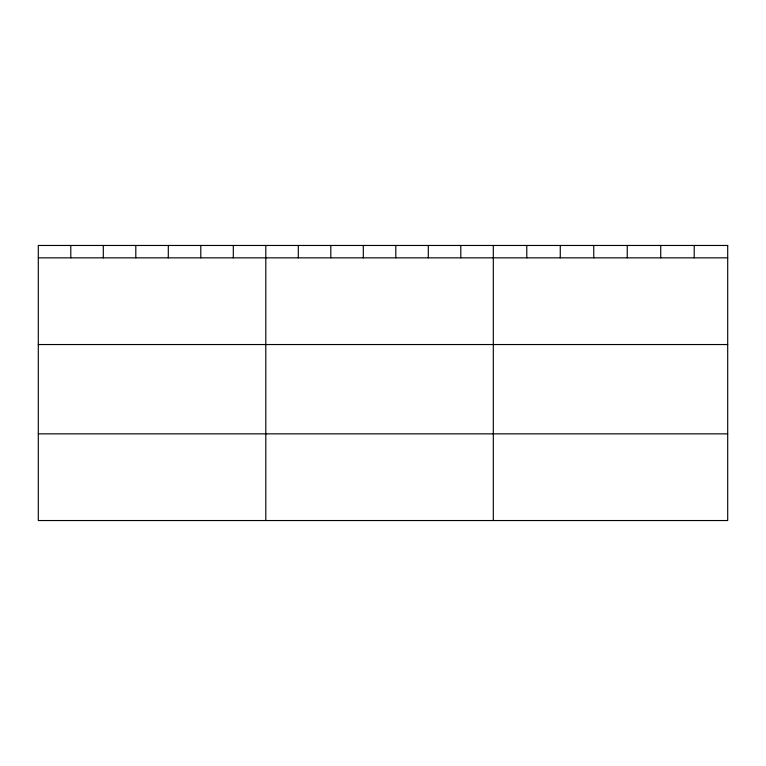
<?xml version="1.0" encoding="UTF-8"?>
<svg xmlns="http://www.w3.org/2000/svg" width="766" height="766" viewBox="0 0 766 766"><rect width="100%" height="100%" fill="white"/><g stroke="black" fill="none" stroke-linecap="round" stroke-linejoin="round"><path stroke-width="1.15" d="M38.3 257.845L727.7 257.845M38.3 344.537L727.7 344.537M38.3 433.853L727.7 433.853M694.216 245.465L694.216 257.845M660.732 245.465L660.732 257.845M627.249 245.465L627.249 257.845M593.755 245.465L593.755 257.845M560.272 245.465L560.272 257.845M526.788 245.465L526.788 257.845M493.304 245.465L493.304 520.535M460.806 245.465L460.806 257.845M428.299 245.465L428.299 257.845M395.802 245.465L395.802 257.845M363.304 245.465L363.304 257.845M330.807 245.465L330.807 257.845M298.3 245.465L298.3 257.845M265.802 245.465L265.802 520.535M233.304 245.465L233.304 257.845M200.797 245.465L200.797 257.845M168.3 245.465L168.3 257.845M135.802 245.465L135.802 257.845M103.305 245.465L103.305 257.845M70.798 245.465L70.798 257.845M727.7 245.465L38.3 245.465L38.3 520.535L727.7 520.535L727.7 245.465"/></g></svg>
